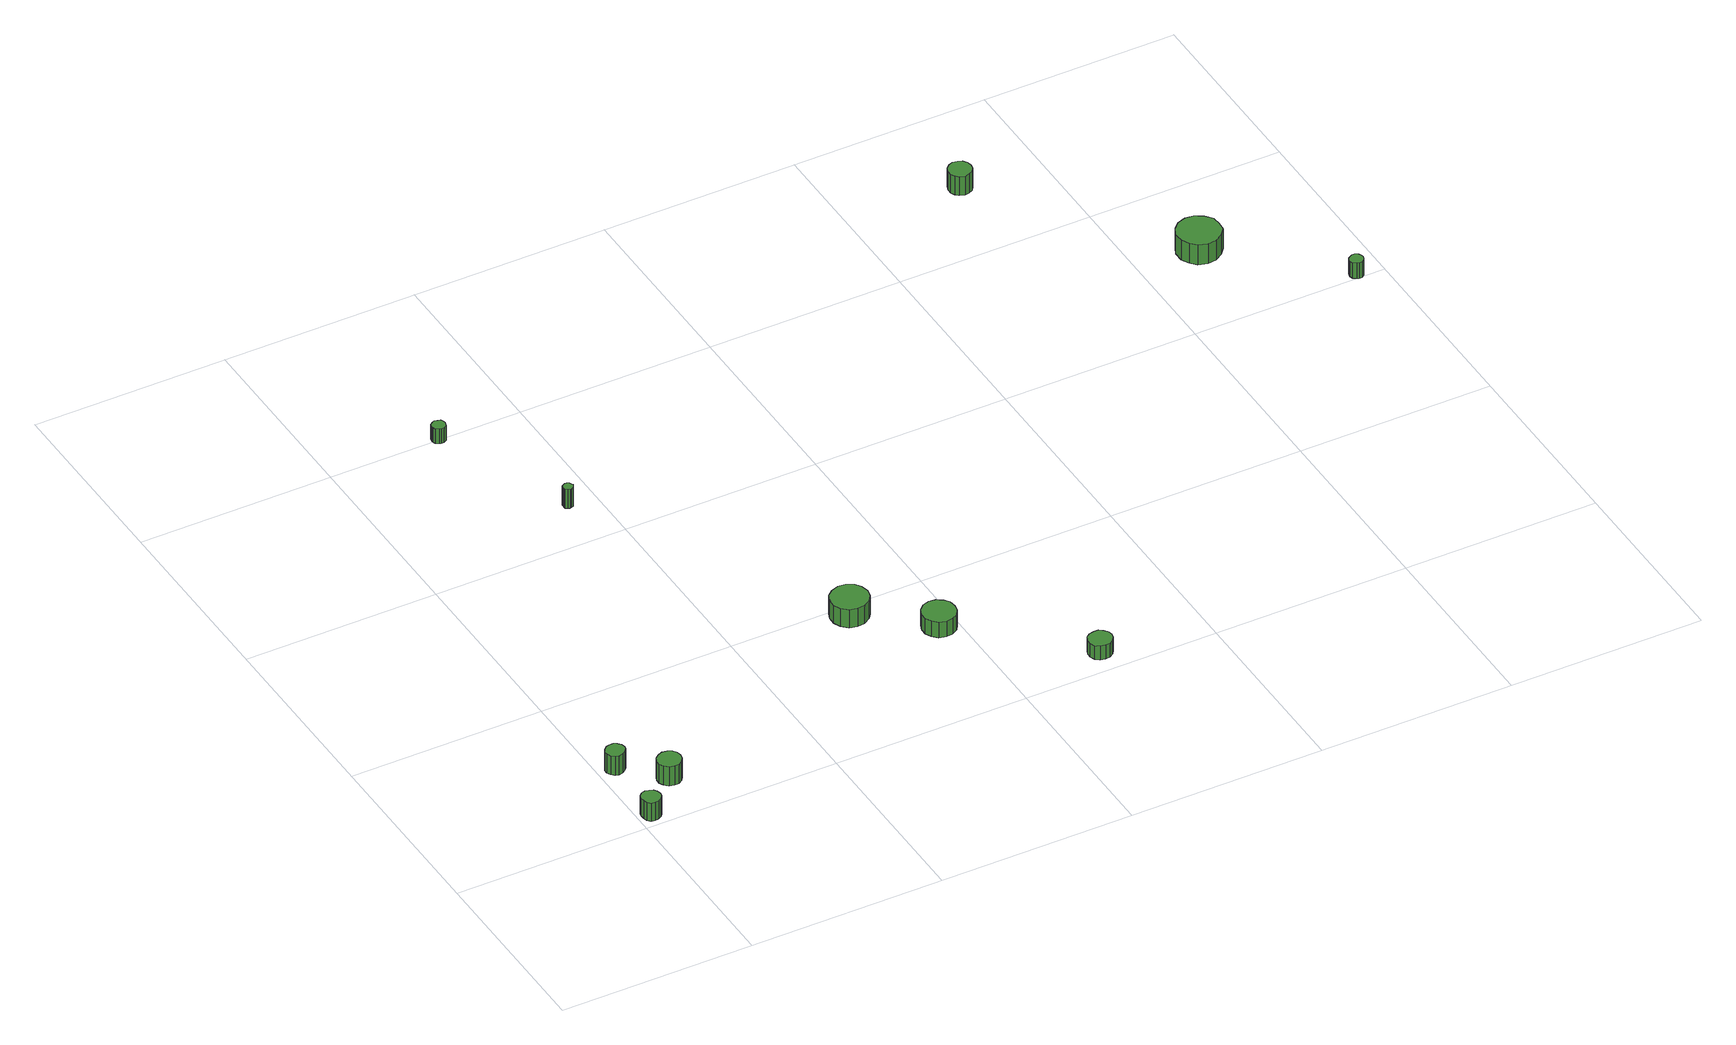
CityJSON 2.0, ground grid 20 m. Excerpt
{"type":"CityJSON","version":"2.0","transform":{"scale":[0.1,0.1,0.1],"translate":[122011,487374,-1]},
"CityObjects":{
"tree1":{"type":"SolitaryVegetationObject","attributes":{"function":"something"},"geometry":[{"type":"MultiSurface","lod":"1","boundaries":[[[0,1,2,3,4,5,6,7,8,9,10,11,12,13,14]],[[15,16,17,18,19,20,21,22,23,24,25,26,27,28,29]],[[0,29,28,1]],[[1,28,27,2]],[[2,27,26,3]],[[3,26,25,4]],[[4,25,24,5]],[[5,24,23,6]],[[6,23,22,7]],[[7,22,21,8]],[[8,21,20,9]],[[9,20,19,10]],[[10,19,18,11]],[[11,18,17,12]],[[12,17,16,13]],[[13,16,15,14]],[[14,15,29,0]]]}]},
"tree2":{"type":"SolitaryVegetationObject","attributes":{"function":"something"},"geometry":[{"type":"MultiSurface","lod":"1","boundaries":[[[30,31,32,33,34,35,36,37,38,39,40,41,42,43,44]],[[45,46,47,48,49,50,51,52,53,54,55,56,57,58,59]],[[30,59,58,31]],[[31,58,57,32]],[[32,57,56,33]],[[33,56,55,34]],[[34,55,54,35]],[[35,54,53,36]],[[36,53,52,37]],[[37,52,51,38]],[[38,51,50,39]],[[39,50,49,40]],[[40,49,48,41]],[[41,48,47,42]],[[42,47,46,43]],[[43,46,45,44]],[[44,45,59,30]]]}]},
"tree3":{"type":"SolitaryVegetationObject","attributes":{"function":"something"},"geometry":[{"type":"MultiSurface","lod":"1","boundaries":[[[60,61,62,63,64,65,66,67,68,69,70,71,72,73,74]],[[75,76,77,78,79,80,81,82,83,84,85,86,87,88,89]],[[60,89,88,61]],[[61,88,87,62]],[[62,87,86,63]],[[63,86,85,64]],[[64,85,84,65]],[[65,84,83,66]],[[66,83,82,67]],[[67,82,81,68]],[[68,81,80,69]],[[69,80,79,70]],[[70,79,78,71]],[[71,78,77,72]],[[72,77,76,73]],[[73,76,75,74]],[[74,75,89,60]]]}]},
"tree4":{"type":"SolitaryVegetationObject","attributes":{"function":"something"},"geometry":[{"type":"MultiSurface","lod":"1","boundaries":[[[90,91,92,93,94,95,96,97,98,99,100,101,102,103,104]],[[105,106,107,108,109,110,111,112,113,114,115,116,117,118,119]],[[90,119,118,91]],[[91,118,117,92]],[[92,117,116,93]],[[93,116,115,94]],[[94,115,114,95]],[[95,114,113,96]],[[96,113,112,97]],[[97,112,111,98]],[[98,111,110,99]],[[99,110,109,100]],[[100,109,108,101]],[[101,108,107,102]],[[102,107,106,103]],[[103,106,105,104]],[[104,105,119,90]]]}]},
"tree5":{"type":"SolitaryVegetationObject","attributes":{"function":"something"},"geometry":[{"type":"MultiSurface","lod":"1","boundaries":[[[120,121,122,123,124,125,126,127,128,129,130,131,132,133,134]],[[135,136,137,138,139,140,141,142,143,144,145,146,147,148,149]],[[120,149,148,121]],[[121,148,147,122]],[[122,147,146,123]],[[123,146,145,124]],[[124,145,144,125]],[[125,144,143,126]],[[126,143,142,127]],[[127,142,141,128]],[[128,141,140,129]],[[129,140,139,130]],[[130,139,138,131]],[[131,138,137,132]],[[132,137,136,133]],[[133,136,135,134]],[[134,135,149,120]]]}]},
"tree6":{"type":"SolitaryVegetationObject","attributes":{"function":"something"},"geometry":[{"type":"MultiSurface","lod":"1","boundaries":[[[150,151,152,153,154,155,156,157,158,159,160,161,162,163,164]],[[165,166,167,168,169,170,171,172,173,174,175,176,177,178,179]],[[150,179,178,151]],[[151,178,177,152]],[[152,177,176,153]],[[153,176,175,154]],[[154,175,174,155]],[[155,174,173,156]],[[156,173,172,157]],[[157,172,171,158]],[[158,171,170,159]],[[159,170,169,160]],[[160,169,168,161]],[[161,168,167,162]],[[162,167,166,163]],[[163,166,165,164]],[[164,165,179,150]]]}]},
"tree7":{"type":"SolitaryVegetationObject","attributes":{"function":"something"},"geometry":[{"type":"MultiSurface","lod":"1","boundaries":[[[180,181,182,183,184,185,186,187,188,189,190,191,192,193,194]],[[195,196,197,198,199,200,201,202,203,204,205,206,207,208,209]],[[180,209,208,181]],[[181,208,207,182]],[[182,207,206,183]],[[183,206,205,184]],[[184,205,204,185]],[[185,204,203,186]],[[186,203,202,187]],[[187,202,201,188]],[[188,201,200,189]],[[189,200,199,190]],[[190,199,198,191]],[[191,198,197,192]],[[192,197,196,193]],[[193,196,195,194]],[[194,195,209,180]]]}]},
"tree8":{"type":"SolitaryVegetationObject","attributes":{"function":"something"},"geometry":[{"type":"MultiSurface","lod":"1","boundaries":[[[210,211,212,213,214,215,216,217,218,219,220,221,222,223,224]],[[225,226,227,228,229,230,231,232,233,234,235,236,237,238,239]],[[210,239,238,211]],[[211,238,237,212]],[[212,237,236,213]],[[213,236,235,214]],[[214,235,234,215]],[[215,234,233,216]],[[216,233,232,217]],[[217,232,231,218]],[[218,231,230,219]],[[219,230,229,220]],[[220,229,228,221]],[[221,228,227,222]],[[222,227,226,223]],[[223,226,225,224]],[[224,225,239,210]]]}]},
"tree9":{"type":"SolitaryVegetationObject","attributes":{"function":"something"},"geometry":[{"type":"MultiSurface","lod":"1","boundaries":[[[240,241,242,243,244,245,246,247,248,249,250,251,252,253,254]],[[255,256,257,258,259,260,261,262,263,264,265,266,267,268,269]],[[240,269,268,241]],[[241,268,267,242]],[[242,267,266,243]],[[243,266,265,244]],[[244,265,264,245]],[[245,264,263,246]],[[246,263,262,247]],[[247,262,261,248]],[[248,261,260,249]],[[249,260,259,250]],[[250,259,258,251]],[[251,258,257,252]],[[252,257,256,253]],[[253,256,255,254]],[[254,255,269,240]]]}]},
"tree10":{"type":"SolitaryVegetationObject","attributes":{"function":"something"},"geometry":[{"type":"MultiSurface","lod":"1","boundaries":[[[270,271,272,273,274,275,276,277,278,279,280,281,282,283,284]],[[285,286,287,288,289,290,291,292,293,294,295,296,297,298,299]],[[270,299,298,271]],[[271,298,297,272]],[[272,297,296,273]],[[273,296,295,274]],[[274,295,294,275]],[[275,294,293,276]],[[276,293,292,277]],[[277,292,291,278]],[[278,291,290,279]],[[279,290,289,280]],[[280,289,288,281]],[[281,288,287,282]],[[282,287,286,283]],[[283,286,285,284]],[[284,285,299,270]]]}]},
"tree11":{"type":"SolitaryVegetationObject","attributes":{"function":"something"},"geometry":[{"type":"MultiSurface","lod":"1","boundaries":[[[300,301,302,303,304,305,306,307,308,309,310,311,312,313,314]],[[315,316,317,318,319,320,321,322,323,324,325,326,327,328,329]],[[300,329,328,301]],[[301,328,327,302]],[[302,327,326,303]],[[303,326,325,304]],[[304,325,324,305]],[[305,324,323,306]],[[306,323,322,307]],[[307,322,321,308]],[[308,321,320,309]],[[309,320,319,310]],[[310,319,318,311]],[[311,318,317,312]],[[312,317,316,313]],[[313,316,315,314]],[[314,315,329,300]]]}]}
},
"vertices":[
[22,13,31],[21,17,31],[19,20,31],[15,22,31],[11,23,31],[7,22,31],[4,19,31],[3,15,31],[3,11,31],[4,7,31],[7,4,31],[11,3,31],[15,4,31],[19,6,31],[21,9,31],[21,9,10],[19,6,10],[15,4,10],[11,3,10],[7,4,10],[4,7,10],[3,11,10],[3,15,10],[4,19,10],[7,22,10],[11,23,10],[15,22,10],[19,20,10],[21,17,10],[22,13,10],
[27,90,31],[26,94,31],[23,97,31],[20,99,31],[16,99,31],[12,98,31],[9,95,31],[7,92,31],[7,88,31],[9,84,31],[12,81,31],[16,80,31],[20,81,31],[23,83,31],[26,86,31],[26,86,9],[23,83,9],[20,81,9],[16,80,9],[12,81,9],[9,84,9],[7,88,9],[7,92,9],[9,95,9],[12,98,9],[16,99,9],[20,99,9],[23,97,9],[26,94,9],[27,90,9],
[66,54,31],[65,59,31],[62,63,31],[58,65,31],[53,66,31],[48,64,31],[44,61,31],[42,56,31],[42,51,31],[44,47,31],[48,43,31],[53,42,31],[58,42,31],[62,45,31],[65,49,31],[65,49,9],[62,45,9],[58,42,9],[53,42,9],[48,43,9],[44,47,9],[42,51,9],[42,56,9],[44,61,9],[48,64,9],[53,66,9],[58,65,9],[62,63,9],[65,59,9],[66,54,9],
[122,601,24],[121,604,24],[120,606,24],[117,607,24],[114,608,24],[112,607,24],[109,605,24],[108,602,24],[108,600,24],[109,597,24],[112,595,24],[114,594,24],[117,594,24],[120,596,24],[121,598,24],[121,598,7],[120,596,7],[117,594,7],[114,594,7],[112,595,7],[109,597,7],[108,600,7],[108,602,7],[109,605,7],[112,607,7],[114,608,7],[117,607,7],[120,606,7],[121,604,7],[122,601,7],
[176,456,30],[175,458,30],[174,460,30],[172,461,30],[170,461,30],[168,460,30],[166,459,30],[166,457,30],[166,455,30],[166,453,30],[168,452,30],[170,451,30],[172,451,30],[174,452,30],[175,454,30],[175,454,8],[174,452,8],[172,451,8],[170,451,8],[168,452,8],[166,453,8],[166,455,8],[166,457,8],[166,459,8],[168,460,8],[170,461,8],[172,461,8],[174,460,8],[175,458,8],[176,456,8],
[337,187,29],[335,195,29],[331,201,29],[324,205,29],[316,206,29],[308,203,29],[302,198,29],[299,191,29],[299,183,29],[302,176,29],[308,170,29],[316,168,29],[324,169,29],[331,173,29],[335,179,29],[335,179,8],[331,173,8],[324,169,8],[316,168,8],[308,170,8],[302,176,8],[299,183,8],[299,191,8],[302,198,8],[308,203,8],[316,206,8],[324,205,8],[331,201,8],[335,195,8],[337,187,8],
[398,132,26],[397,139,26],[393,144,26],[387,148,26],[380,149,26],[373,147,26],[368,142,26],[365,135,26],[365,128,26],[368,122,26],[373,117,26],[380,115,26],[387,116,26],[393,119,26],[397,125,26],[397,125,8],[393,119,8],[387,116,8],[380,115,8],[373,117,8],[368,122,8],[365,128,8],[365,135,8],[368,142,8],[373,147,8],[380,149,8],[387,148,8],[393,144,8],[397,139,8],[398,132,8],
[505,27,24],[504,31,24],[501,35,24],[497,38,24],[492,38,24],[487,37,24],[483,34,24],[481,29,24],[481,24,24],[483,19,24],[487,16,24],[492,15,24],[497,15,24],[501,18,24],[504,22,24],[504,22,8],[501,18,8],[497,15,8],[492,15,8],[487,16,8],[483,19,8],[481,24,8],[481,29,8],[483,34,8],[487,37,8],[492,38,8],[497,38,8],[501,35,8],[504,31,8],[505,27,8],
[728,695,30],[727,700,30],[724,704,30],[720,706,30],[715,707,30],[710,705,30],[707,702,30],[705,697,30],[705,692,30],[707,688,30],[710,685,30],[715,683,30],[720,684,30],[724,686,30],[727,690,30],[727,690,8],[724,686,8],[720,684,8],[715,683,8],[710,685,8],[707,688,8],[705,692,8],[705,697,8],[707,702,8],[710,705,8],[715,707,8],[720,706,8],[724,704,8],[727,700,8],[728,695,8],
[885,507,31],[884,516,31],[878,523,31],[870,528,31],[861,529,31],[852,526,31],[846,520,31],[842,512,31],[842,502,31],[846,494,31],[852,488,31],[861,485,31],[870,486,31],[878,491,31],[884,498,31],[884,498,8],[878,491,8],[870,486,8],[861,485,8],[852,488,8],[846,494,8],[842,502,8],[842,512,8],[846,520,8],[852,526,8],[861,529,8],[870,528,8],[878,523,8],[884,516,8],[885,507,8],
[980,405,26],[979,408,26],[978,410,26],[975,412,26],[972,412,26],[970,411,26],[967,409,26],[966,406,26],[966,404,26],[967,401,26],[970,399,26],[972,398,26],[975,398,26],[978,400,26],[979,402,26],[979,402,8],[978,400,8],[975,398,8],[972,398,8],[970,399,8],[967,401,8],[966,404,8],[966,406,8],[967,409,8],[970,411,8],[972,412,8],[975,412,8],[978,410,8],[979,408,8],[980,405,8]
]}
